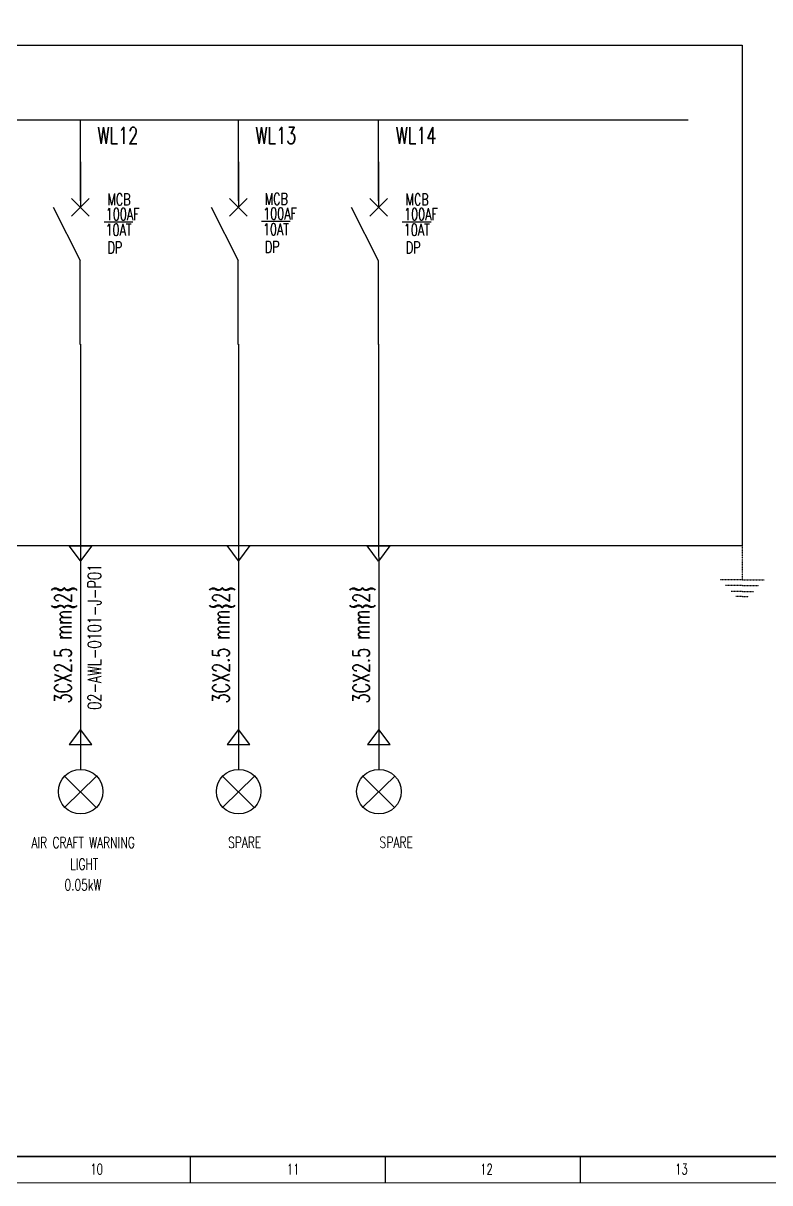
# Model space of a CAD drawing. Header units: millimetres. Extents: x -10610309 to -7681154, y 4147866 to 4574587.
# Drawn here: x -10265495 to -10121024, y 4147866 to 4372376 of the extents above; entities that cross this region are included whole.
import ezdxf

# ---------------------------------------------------------------- set-up
doc = ezdxf.new("R2010")
doc.units = ezdxf.units.MM
doc.linetypes.add('JIS_02_0.7', pattern=[1.35, 0.75, -0.6])
doc.layers.add('ELECTRICAL', color=7, linetype='Continuous')
doc.layers.add('LGT1', color=7, linetype='Continuous')
doc.styles.add('HZTXT', font='simplexs.shx', dxfattribs={"width": 0.7, "bigfont": 'hztxt.shx'})
doc.styles.add('TEG BORDER', font='txt_qlt.shx', dxfattribs={"width": 0.7, "bigfont": 'hztxt.shx'})

# ---------------------------------------------------------------- blocks, each defined once
blk = doc.blocks.new('TEG BORDER A2')
at = {"linetype": 'Continuous'}
blk.add_line((5, 5), (489, 5), dxfattribs=at)
for p, q in [((371.25, 0), (371.25, 5)), ((408.37, 0), (408.37, 5)), ((445.5, 0), (445.5, 5))]:
    blk.add_line(p, q)
at = {"color": 5, "lineweight": 15}
blk.add_lwpolyline([(0, 420), (594, 420), (594, 0), (0, 0)], close=True, dxfattribs=at)
blk.add_lwpolyline([(5, 415), (589, 415), (589, 5), (5, 5)], close=True)
at = {"char_height": 2, "width": 2, "attachment_point": 7, "style": 'TEG BORDER'}
for s, insert in [('\\pi2.2204e-016;10', (352.17, 1.59)), ('\\pi0.3;11', (389.3, 1.59)), ('\\pi2.2204e-016;12', (426.42, 1.59)), ('\\pi2.2204e-016;13', (463.55, 1.59))]:
    blk.add_mtext(s, dxfattribs=dict(at, insert=insert))
blk = doc.blocks.new('cb')
at = {"color": 7, "linetype": 'Continuous'}
for p, q in [((1409.02, -2241.93), (1413.02, -2245.93)), ((1413.02, -2241.93), (1409.02, -2245.93)), ((1411.02, -2255.93), (1404.95, -2243.93))]:
    blk.add_line(p, q, dxfattribs=at)

msp = doc.modelspace()

# ---------------------------------------------------------------- linework, layer by layer
at = {"linetype": 'ByBlock', "lineweight": -3}
msp.add_line((-10571347, 4353659), (-10136805, 4353659), dxfattribs=at)
at = {"color": 7, "lineweight": -3}
for p, q in [((-10254438, 4338002), (-10254438, 4353659)), ((-10223862, 4338002), (-10223862, 4353659)), ((-10196725, 4338002), (-10196725, 4353659)), ((-10254438, 4345548), (-10254438, 4336722)), ((-10223862, 4345548), (-10223862, 4336722)), ((-10196725, 4345548), (-10196725, 4336722)), ((-10254428, 4310256), (-10254377, 4227911)), ((-10223853, 4310256), (-10223802, 4227911)), ((-10196715, 4310256), (-10196665, 4227911)), ((-10257484, 4226588), (-10251355, 4220531)), ((-10257465, 4220597), (-10251303, 4226621)), ((-10226909, 4226588), (-10220780, 4220531)), ((-10226890, 4220597), (-10220728, 4226621)), ((-10199771, 4226588), (-10193642, 4220531)), ((-10199753, 4220597), (-10193590, 4226621))]:
    msp.add_line(p, q, dxfattribs=at)
at = {"lineweight": -3}
for p, q in [((-10249843, 4333931), (-10244266, 4333931)), ((-10219389, 4334052), (-10213812, 4334052)), ((-10192131, 4333931), (-10186553, 4333931)), ((-10254488, 4310151), (-10254488, 4326412)), ((-10223913, 4310151), (-10223913, 4326412)), ((-10196775, 4310151), (-10196775, 4326412))]:
    msp.add_line(p, q, dxfattribs=at)
at = {"linetype": 'JIS_02_0.7', "lineweight": -3}
for p, q in [((-10126365, 4271180), (-10126365, 4264580)), ((-10126365, 4264580), (-10130644, 4264580)), ((-10126365, 4263496), (-10129602, 4263496)), ((-10126365, 4264580), (-10122087, 4264580)), ((-10126365, 4263496), (-10123129, 4263496)), ((-10126365, 4262373), (-10128523, 4262373)), ((-10126365, 4261382), (-10127571, 4261382)), ((-10126365, 4262373), (-10124208, 4262373)), ((-10126365, 4261382), (-10125160, 4261382))]:
    msp.add_line(p, q, dxfattribs=at)
msp.add_lwpolyline([(-10584195, 4368109), (-10126365, 4368109), (-10126365, 4271180), (-10584195, 4271180)], close=True)
at = {"color": 7, "lineweight": -3}
for centre in [(-10254377, 4223602), (-10223802, 4223602), (-10196665, 4223602)]:
    msp.add_circle(centre, 4309, dxfattribs=at)
at = {"layer": 'ELECTRICAL', "lineweight": -3}
for points in [[(-10256597, 4271200), (-10252216, 4271200), (-10254407, 4268265), (-10256597, 4271200)], [(-10226021, 4271227), (-10221640, 4271227), (-10223830, 4268292), (-10226021, 4271227)], [(-10198908, 4271177), (-10194527, 4271177), (-10196717, 4268242), (-10198908, 4271177)], [(-10256586, 4232695), (-10252205, 4232695), (-10254395, 4235631), (-10256586, 4232695)], [(-10226010, 4232695), (-10221630, 4232695), (-10223820, 4235631), (-10226010, 4232695)], [(-10198873, 4232695), (-10194492, 4232695), (-10196683, 4235631), (-10198873, 4232695)]]:
    msp.add_lwpolyline(points, dxfattribs=at)

# ---------------------------------------------------------------- block references
at = {"xscale": 1016.000510979745, "yscale": 1016.000510979745, "zscale": 1016.000510979745}
msp.add_blockref('TEG BORDER A2', (-10610309, 4147866), dxfattribs=at)
at = {"lineweight": -3, "xscale": 861.7341900000002, "yscale": 861.7341900000002, "zscale": 861.7341900000002}
for p in [(-11470358, 6270393), (-11439783, 6270393), (-11412645, 6270393)]:
    msp.add_blockref('cb', p, dxfattribs=at)

# ---------------------------------------------------------------- texts
at = {"color": 7, "lineweight": -3, "style": 'HZTXT', "width": 0.7}
for s, height, p in [('AIR CRAFT WARNING ', 2154.34, (-10263892, 4212655)), ('SPARE', 2154.3, (-10225837, 4212696)), ('SPARE', 2154.3, (-10196520, 4212703)), ('LIGHT', 2154.3, (-10256427, 4208487)), ('0.05kW', 2154.3, (-10257494, 4204468))]:
    msp.add_text(s, height=height, dxfattribs=at).set_placement(p)
at = {"layer": 'LGT1', "color": 7, "lineweight": -3, "style": 'HZTXT', "width": 0.7}
for s, height, p in [('WL12', 3231.5, (-10251096, 4348999)), ('WL13', 3231.5, (-10220521, 4348999)), ('WL14', 3231.5, (-10193384, 4348999)), ('MCB', 2262.1, (-10249217, 4337116)), ('MCB', 2262.1, (-10218763, 4337237)), ('MCB', 2262.1, (-10191505, 4337116)), ('100AF', 2262.1, (-10249513, 4334271)), ('100AF', 2262.1, (-10219059, 4334392)), ('100AF', 2262.1, (-10191800, 4334271)), ('10AT', 2262.1, (-10249561, 4331240)), ('10AT', 2262.1, (-10219107, 4331361)), ('10AT', 2262.1, (-10191849, 4331240)), ('DP', 2262.1, (-10249187, 4327817)), ('DP', 2262.1, (-10218733, 4327938)), ('DP', 2262.1, (-10191474, 4327817))]:
    msp.add_text(s, height=height, dxfattribs=at).set_placement(p)
for s, height, p in [('02-AWL-0101-J-P01', 2617.52, (-10250396, 4239444)), ('3CX2.5 mm{2}', 3231.5, (-10256178, 4240664)), ('3CX2.5 mm{2}', 3231.5, (-10225602, 4240690)), ('3CX2.5 mm{2}', 3231.5, (-10198461, 4240678))]:
    msp.add_text(s, height=height, rotation=90, dxfattribs=at).set_placement(p)

doc.saveas('drawing.dxf')
